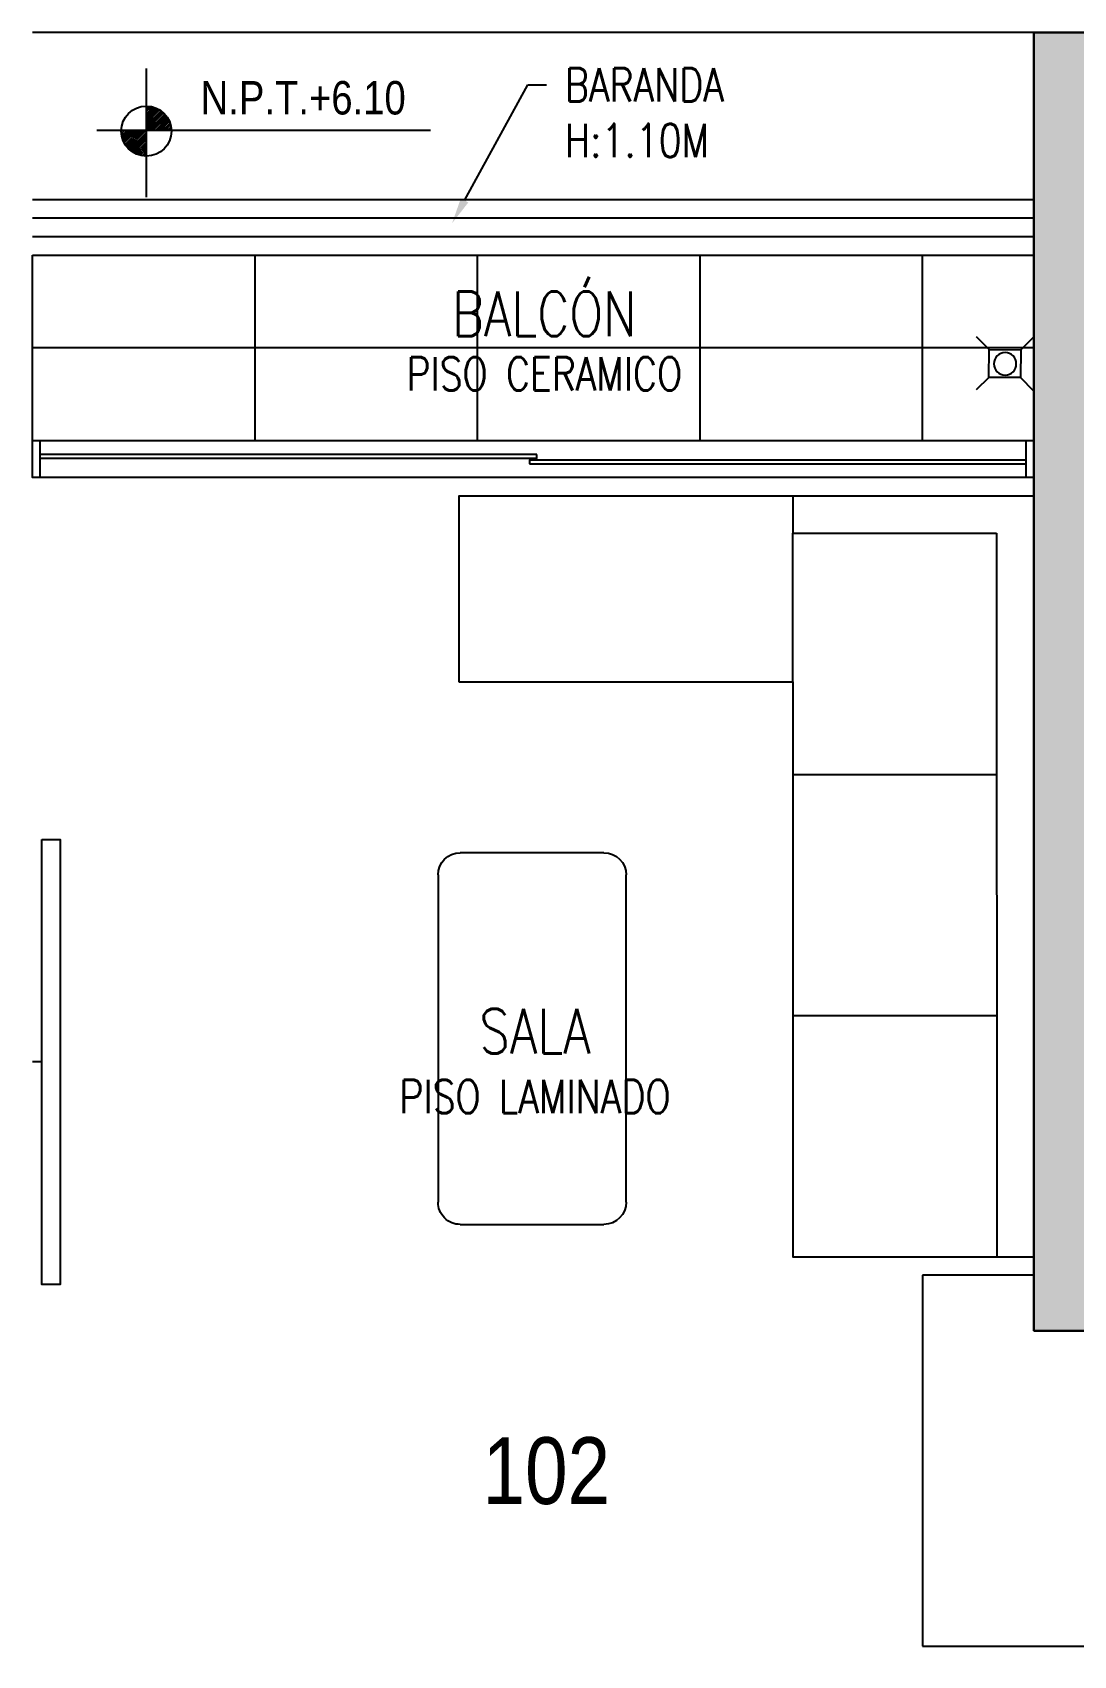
# Model space of a CAD drawing. Header units: millimetres. Extents: x 98 to 155, y -181 to 127.
# Drawn here: x 107.643 to 110.451, y 118.737 to 123.112 of the extents above; entities that cross this region are included whole.
import ezdxf
from ezdxf import colors
from ezdxf.entities.mleader import LeaderData, LeaderLine
from ezdxf.enums import TextEntityAlignment as Align
from ezdxf.math import Vec2, Vec3

# ---------------------------------------------------------------- set-up
doc = ezdxf.new("R2010")
doc.units = ezdxf.units.MM
doc.header["$LTSCALE"] = 15
doc.linetypes.add('X-REF_DP_Arquitectura$0$HIDDEN', pattern=[0.375, 0.25, -0.125])
doc.layers.get('0').update_dxf_attribs({"color": 250})
for name, color, linetype in [('A-BARANDAS', 250, 'Continuous'), ('A-HATCH', 250, 'Continuous'), ('A-MOBILIARIO', 250, 'Continuous'), ('A-MURO BAJO', 250, 'Continuous'), ('A-NIVELES-NPT', 252, 'Continuous'), ('A-NUMERACIONDEP', 251, 'Continuous'), ('A-TEXTO-ACABADO PISO', 250, 'Continuous'), ('A_30_DispositivosSanit', 250, 'Continuous'), ('A_50_TextoAmbiente', 252, 'Continuous'), ('A_50_TextoIndicaciones', 250, 'Continuous'), ('A_50_Vigas', 250, 'X-REF_DP_Arquitectura$0$HIDDEN'), ('A_60_HatchEstructuras', 250, 'Continuous'), ('DLP_MOBILIARIO FIJO', 250, 'Continuous')]:
    doc.layers.add(name, color=color, linetype=linetype)
doc.layers.add('A-MUROS', color=252, linetype='Continuous', lineweight=30)
doc.layers.add('A_20_Estructuras', color=250, linetype='Continuous', lineweight=18)
doc.styles.add('R80', font='ARIALN.TTF', dxfattribs={"height": 2.03})
doc.styles.add('ROMANS', font='romans.shx', dxfattribs={"width": 0.8})
doc.styles.add('TXT_COTAS', font='romans.shx', dxfattribs={"width": 0.8})

# ---------------------------------------------------------------- blocks, each defined once
blk = doc.blocks.new('ESTRUC_P1')
at = {"layer": 'A_60_HatchEstructuras'}
h = blk.add_hatch(color=256, dxfattribs=at)
h.dxf.hatch_style = 1
h.paths.add_polyline_path([(9.15, -0.06), (9, -0.06), (9, -5.25), (7.35, -5.25), (7.35, -5.95), (7.5, -5.95), (7.5, -5.45), (9, -5.45), (9, -6.325), (10.8, -6.325), (10.8, -5.375), (10.65, -5.375), (10.65, -6.125), (9.15, -6.125)])
h.paths.add_polyline_path([(10.8, 0), (10.5, 0), (10.5, -0.15), (10.65, -0.15), (10.65, -3.225), (10.8, -3.225)])
h.paths.add_polyline_path([(7.5, -0.15), (7.65, -0.15), (7.65, 0), (7.35, 0), (7.35, -3.5), (7.5, -3.5)])
at = {"layer": 'A_20_Estructuras'}
blk.add_lwpolyline([(7.5, -0.15), (7.65, -0.15), (7.65, 0), (7.35, 0), (7.35, -3.5), (7.5, -3.5)], close=True, dxfattribs=at)
at = {"layer": 'A_50_Vigas'}
blk.add_line((4.65, -0.45), (7.35, -0.45), dxfattribs=at)
blk = doc.blocks.new('MESA CENTRO')
for p, q in [((-0.1937, 0), (0.1937, 0)), ((-0.2537, -0.9421), (-0.2537, -0.06)), ((0.2537, -0.06), (0.2537, -0.9421)), ((0.1937, -1.0021), (-0.1937, -1.0021))]:
    blk.add_line(p, q)
for centre, start, end in [((-0.1937, -0.06), 90, 180), ((0.1937, -0.06), 0, 90), ((-0.1937, -0.9421), 180, 270), ((0.1937, -0.9421), 270, 0)]:
    blk.add_arc(centre, 0.06, start, end)
blk = doc.blocks.new('SOFA SEC')
for p, q in [((0, 0.65), (0.1, 0.65)), ((0.1, 0.65), (0.1, 0.1)), ((0.5, 0.65), (0.1, 0.65)), ((0.75, 0.65), (0.75, 0.1)), ((1.4, 0.65), (1.4, 0.1)), ((0.1, 0.1), (2.05, 0.1))]:
    blk.add_line(p, q)
blk.add_lwpolyline([(0.5, 1.55), (0.5, 0.65), (2.05, 0.65), (2.05, 0), (0, 0), (0, 1.55)], close=True)
blk = doc.blocks.new('A$C67C01FD6')
blk.add_line((0.025, 0), (0, 0))
blk.add_lwpolyline([(0.025, 0.6), (0.075, 0.6), (0.075, -0.6), (0.025, -0.6), (0.025, 0.6)])
blk = doc.blocks.new('_Dot')
at = {"color": 0, "linetype": 'ByBlock', "lineweight": -2}
blk.add_line((-0.5, 0), (-1, 0), dxfattribs=at)
at = {"color": 0, "linetype": 'ByBlock', "const_width": 0.5}
blk.add_lwpolyline([(-0.25, 0, 1), (0.25, 0, 1)], format="xyb", close=True, dxfattribs=at)
blk = doc.blocks.new('SIM NIVEL PLANTA')
at = {"linetype": 'Continuous'}
h = blk.add_hatch(dxfattribs=at)
h.set_pattern_fill('_USER', color=256, scale=0.089997, angle=45, style=0, pattern_type=0)
h.set_pattern_definition([(45, (31854.49523, 23864.84028), (-0.06363728001, 0.06363728001), [])])
h.paths.add_polyline_path([(-17.329, 0), (-15.979, 0, 0.409209), (-17.329, 1.327)])
h.paths.add_polyline_path([(-18.679, 0, 0.004279), (-18.679, -0.023, 0.414214), (-17.329, -1.373), (-17.329, 0)])
for p, q in [((-17.329, -3.577), (-17.329, 3.344)), ((-2, 0), (-20, 0))]:
    blk.add_line(p, q)
blk.add_circle((-17.329, -0.023), 1.35, dxfattribs=at)
at = {"style": 'R80'}
blk.add_attdef('N.P.T.+0.00', text='', height=1.8, dxfattribs=at).set_placement((-8.871, 1.774), align=Align.MIDDLE_CENTER)
blk = doc.blocks.new('0-sumidero')
for p, q in [((-0.0421, 0.0382), (-0.0763, 0.0724)), ((0.0435, 0.0382), (0.0777, 0.0724)), ((0.0435, 0.0382), (-0.0421, 0.0382)), ((-0.0421, 0.0382), (-0.0421, -0.0369)), ((0.0435, -0.0369), (0.0435, 0.0382)), ((-0.0421, -0.0369), (-0.0763, -0.0711)), ((-0.0421, -0.0369), (0.0435, -0.0369)), ((0.0435, -0.0369), (0.0777, -0.0711))]:
    blk.add_line(p, q)
blk.add_circle((0, 0), 0.0303)
blk = doc.blocks.new('sum')
at = {"layer": 'A_30_DispositivosSanit', "rotation": 45.00000007321594}
blk.add_blockref('0-sumidero', (0, 0), dxfattribs=at)

msp = doc.modelspace()

# ---------------------------------------------------------------- hatches: boundary and pattern name
at = {"layer": 'A-HATCH'}
h = msp.add_hatch(dxfattribs=at)
h.set_pattern_fill('_USER', color=256, scale=0.6, double=1, pattern_type=0)
h.set_pattern_definition([(0, (95.6432, 93.4616), (0, 0.6), []), (90, (95.6432, 93.4616), (-0.6, 4e-17), [])])
h.paths.add_polyline_path([(110.3432, 122.5116), (107.6432, 122.5116), (107.6432, 122.0116), (110.3432, 122.0116)])

# ---------------------------------------------------------------- linework, layer by layer
msp.add_line((110.3432, 123.1116), (107.6432, 123.1116))
at = {"layer": 'A-BARANDAS', "elevation": 0}
for points in [[(107.6432, 122.6116), (110.3432, 122.6116)], [(107.6432, 122.5616), (110.3432, 122.5616)]]:
    msp.add_lwpolyline(points, dxfattribs=at)
at = {"layer": 'A-MURO BAJO'}
for p, q in [((107.6632, 122.0116, 0), (110.3232, 122.0116, 0)), ((110.3232, 121.9116, 0), (107.6632, 121.9116, 0)), ((110.3432, 119.7616), (110.0432, 119.7616)), ((110.0432, 119.7616), (110.0432, 118.7616)), ((110.0432, 118.7616), (110.4932, 118.7616))]:
    msp.add_line(p, q, dxfattribs=at)
at = {"layer": 'A-MURO BAJO', "elevation": 0}
for points in [[(107.6432, 122.6616), (110.3432, 122.6616)], [(107.6432, 122.5116), (110.3432, 122.5116)]]:
    msp.add_lwpolyline(points, dxfattribs=at)
at = {"layer": 'A-MUROS'}
for p, q in [((110.3432, 119.6116), (110.3432, 123.1116)), ((110.6432, 123.1115), (110.3432, 123.1116)), ((110.4932, 119.6116), (110.3432, 119.6116))]:
    msp.add_line(p, q, dxfattribs=at)
at = {"layer": 'DLP_MOBILIARIO FIJO', "elevation": 0}
for points in [[(107.6632, 121.9116), (107.6432, 121.9116), (107.6432, 122.0116), (107.6632, 122.0116)], [(110.3432, 121.9116), (110.3232, 121.9116), (110.3232, 122.0116), (110.3432, 122.0116)], [(109.0032, 121.9741), (107.6632, 121.9741), (107.6632, 121.9641), (109.0032, 121.9641)], [(108.9832, 121.9491), (110.3232, 121.9491), (110.3232, 121.9591), (108.9832, 121.9591)]]:
    msp.add_lwpolyline(points, close=True, dxfattribs=at)

# ---------------------------------------------------------------- block references
msp.add_blockref('ESTRUC_P1', (102.9932, 123.1113))
at = {"layer": 'A-MOBILIARIO', "xscale": -1}
for name, p, rotation in [('SOFA SEC', (110.3432, 121.8616, 0), 90.00043285210192), ('MESA CENTRO', (108.9905, 120.9007, 0), 2.257911202008244e-05)]:
    msp.add_blockref(name, p, dxfattribs=dict(at, rotation=rotation))
at = {"layer": 'A-MOBILIARIO'}
msp.add_blockref('A$C67C01FD6', (107.6432, 120.3366, 0), dxfattribs=at)
at = {"layer": 'A-NIVELES-NPT', "xscale": 0.05, "yscale": 0.05, "zscale": 0.05}
msp.add_blockref('SIM NIVEL PLANTA', (108.8168, 122.8469), dxfattribs=at).add_auto_attribs({'N.P.T.+0.00': 'N.P.T.+6.10'})
at = {"layer": 'A_30_DispositivosSanit', "xscale": -1, "rotation": 44.57854980580316}
msp.add_blockref('sum', (110.2659, 122.2185, 0), dxfattribs=at)

# ---------------------------------------------------------------- texts
at = {"layer": 'A-TEXTO-ACABADO PISO', "char_height": 0.09, "attachment_point": 2, "style": 'ROMANS'}
for s, width, insert in [('PISO CERAMICO', 1.20225, (109.0235, 122.2365)), ('PISO LAMINADO', 1.034523, (108.9984, 120.2883, 0))]:
    msp.add_mtext_dynamic_manual_height_columns(s, width=width, gutter_width=12.5, heights=[0], dxfattribs=dict(at, insert=insert))
at = {"layer": 'A_50_TextoAmbiente', "style": 'ROMANS', "width": 0.8}
for s, p in [('BALCÓN', (109.0232, 122.2933, 0)), ('SALA', (108.9983, 120.3596, 0))]:
    msp.add_text(s, height=0.12, dxfattribs=at).set_placement(p, align=Align.CENTER)

# ---------------------------------------------------------------- leaders
at = {"layer": 'A-NUMERACIONDEP'}
ml = msp.add_multileader_mtext('Standard', dxfattribs=at)
ml.set_content('102', color=256, style='R80')
ml.set_leader_properties(color=256)
ml.set_arrow_properties(name='DOT')
ml.build(insert=Vec2(0, 0))
ml.multileader.update_dxf_attribs({"leader_type": 0, "has_text_frame": 1, "text_left_attachment_type": 2, "text_right_attachment_type": 2, "dogleg_length": 0.36, "arrow_head_size": 0.06, "scale": 0.06})
ctx = ml.context
ctx.base_point, ctx.scale, ctx.char_height, ctx.arrow_head_size, ctx.landing_gap_size, ctx.plane_origin = Vec3(108.8134, 119.2331), 0.06, 0.18, 0.06, 0.06, Vec3(107.4813, 119.2287)
ctx.left_attachment, ctx.right_attachment, ctx.text_align_type = 2, 2, 1
notes = []
notes.append((ctx, [(0, (1, 1, 0), (109.3361, 119.2331), (-1, 0), 0.0917, [(0, [(109.6226, 119.582)], 0, [])])]))
ctx.mtext.insert, ctx.mtext.width, ctx.mtext.alignment, ctx.mtext.flow_direction = Vec3(109.0289, 119.325), 0.461923, 2, 5
at = {"layer": 'A_50_TextoIndicaciones'}
ml = msp.add_multileader_mtext('Standard', dxfattribs=at)
ml.set_content('\\pxsm1;BARANDA \\P\\pt16;H:1.10M', color=256, style='TXT_COTAS')
ml.set_leader_properties(color=256)
ml.build(insert=Vec2(0, 0))
ml.multileader.update_dxf_attribs({"dogleg_length": 0.05, "arrow_head_size": 0.07})
ctx = ml.context
ctx.base_point, ctx.char_height, ctx.arrow_head_size, ctx.landing_gap_size, ctx.plane_origin = Vec3(109.0289, 122.9705), 0.09, 0.07, 0.05, Vec3(108.6249, 122.567)
notes.append((ctx, [(0, (1, 1, 0), (108.9789, 122.9705), (1, 0), 0.05, [(0, [(108.7748, 122.5974)], 0, [])])]))
ctx.mtext.insert, ctx.mtext.width, ctx.mtext.defined_height, ctx.mtext.flow_direction = Vec3(109.0789, 123.0155), 1.149951, 0.8046, 5
for ctx, leaders in notes:
    for number, flags, end, landing, length, lines in leaders:
        leader = LeaderData()
        leader.index, (leader.has_last_leader_line, leader.has_dogleg_vector, leader.attachment_direction) = number, flags
        leader.last_leader_point, leader.dogleg_vector, leader.dogleg_length = Vec3(end), Vec3(landing), length
        for number, points, colour, breaks in lines:
            line = LeaderLine()
            line.index, line.vertices, line.color, line.breaks = number, Vec3.list(points), colors.encode_raw_color(colour), breaks
            leader.lines.append(line)
        ctx.leaders.append(leader)

doc.saveas('drawing.dxf')
